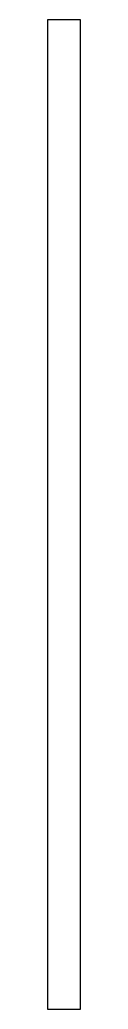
# Model space of a CAD drawing. Header units: centimetres. Extents: x 0 to 2, y -60 to 0.
import ezdxf

# ---------------------------------------------------------------- set-up
doc = ezdxf.new("R2010")
doc.units = ezdxf.units.CM
doc.header["$MEASUREMENT"] = 0

msp = doc.modelspace()

# ---------------------------------------------------------------- linework, layer by layer
msp.add_lwpolyline([(0, 0), (0, -60), (2, -60), (2, 0)], close=True)

doc.saveas('drawing.dxf')
